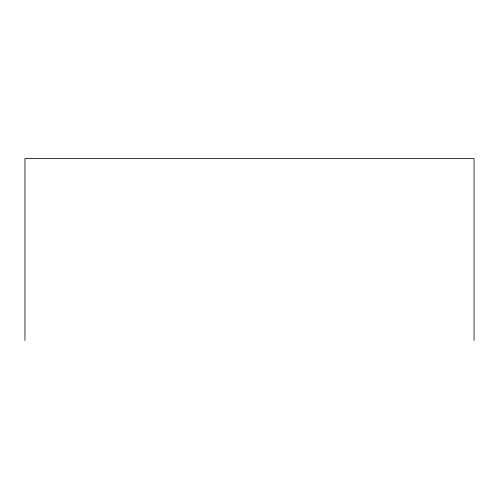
<?xml version="1.0" encoding="UTF-8"?>
<svg xmlns="http://www.w3.org/2000/svg" width="499" height="499" viewBox="0 0 499 499"><rect width="100%" height="100%" fill="white"/><g stroke="black" fill="none" stroke-linecap="round" stroke-linejoin="round"><path stroke-width="0.75" d="M474.05 340.455L474.05 158.545L24.95 158.545L24.95 340.455"/></g></svg>
